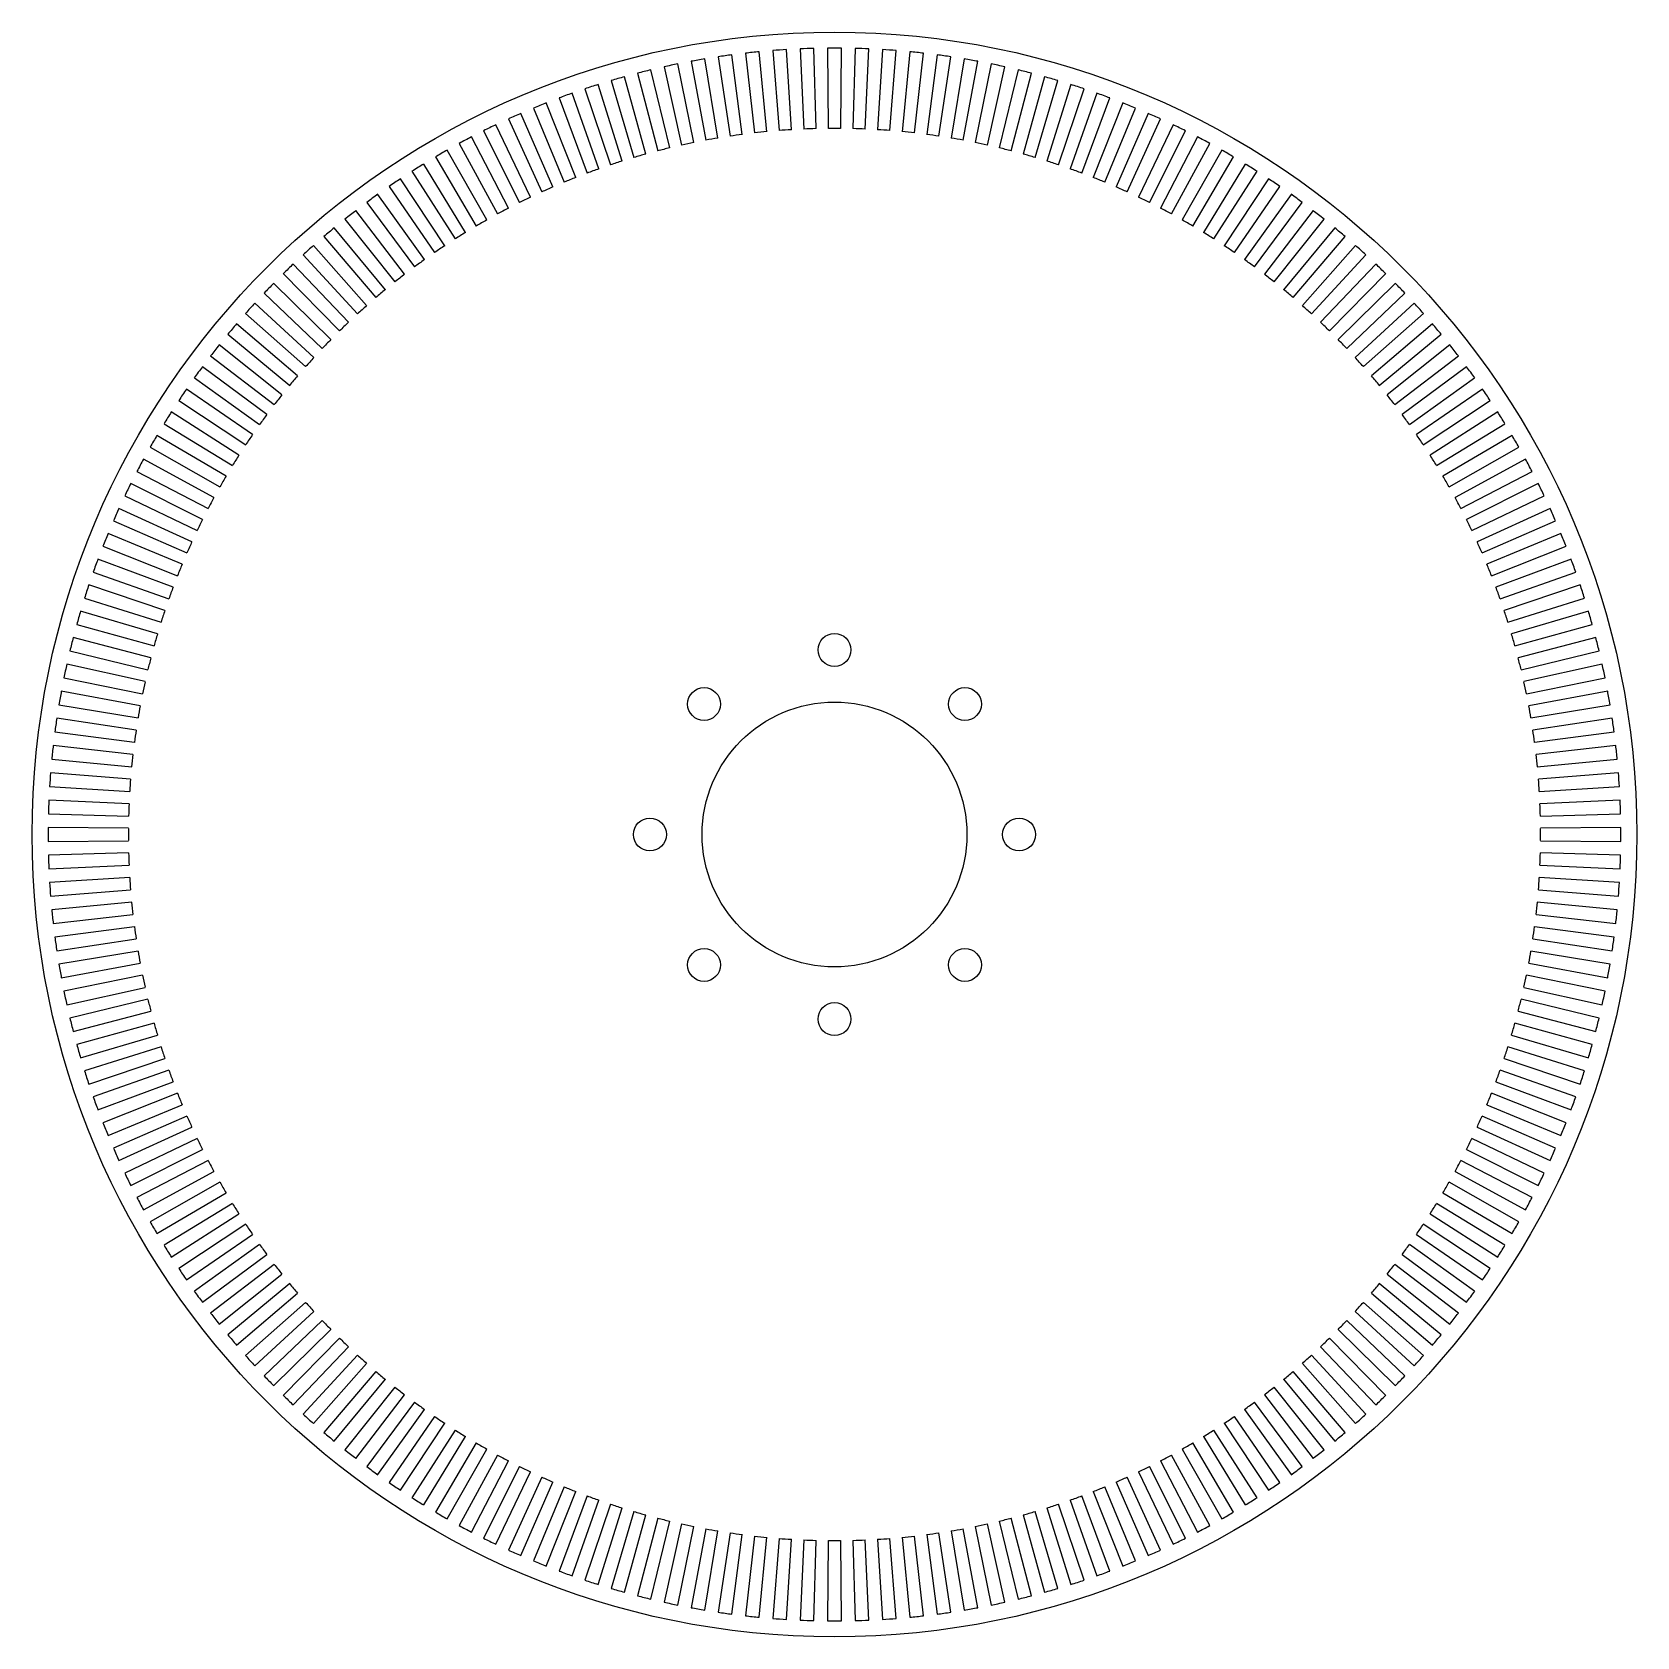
# Model space of a CAD drawing. Header units: millimetres. Extents: x -100 to 100, y -100 to 100.
import ezdxf

# ---------------------------------------------------------------- set-up
doc = ezdxf.new("R2010")
doc.units = ezdxf.units.MM

msp = doc.modelspace()

# ---------------------------------------------------------------- linework, layer by layer
at = {"color": 7, "linetype": 'Continuous', "lineweight": 25}
for p, q in [((-17.54, 86.23), (-19.54, 96.03)), ((-17.86, 96.36), (-16.04, 86.53)), ((-14.52, 86.79), (-16.17, 96.66)), ((-14.49, 96.92), (-13.01, 87.03)), ((-11.49, 87.25), (-12.79, 97.16)), ((-11.09, 97.37), (-9.96, 87.43)), ((-8.43, 87.59), (-9.39, 97.55)), ((-7.69, 97.7), (-6.9, 87.73)), ((-5.37, 87.84), (-5.98, 97.82)), ((-4.27, 97.91), (-3.84, 87.92)), ((-2.3, 87.97), (-2.57, 97.97)), ((-0.86, 98), (-0.77, 88)), ((0.77, 88), (0.86, 98)), ((2.57, 97.97), (2.3, 87.97)), ((3.84, 87.92), (4.27, 97.91)), ((5.98, 97.82), (5.37, 87.84)), ((6.9, 87.73), (7.69, 97.7)), ((9.39, 97.55), (8.43, 87.59)), ((9.96, 87.43), (11.09, 97.37)), ((12.79, 97.16), (11.49, 87.25)), ((13.01, 87.03), (14.49, 96.92)), ((16.17, 96.66), (14.52, 86.79)), ((16.04, 86.53), (17.86, 96.36)), ((19.54, 96.03), (17.54, 86.23)), ((-23.52, 84.8), (-26.19, 94.44)), ((-24.54, 94.88), (-22.03, 85.2)), ((-20.54, 85.57), (-22.88, 95.29)), ((-21.21, 95.68), (-19.05, 85.91)), ((19.05, 85.91), (21.21, 95.68)), ((22.88, 95.29), (20.54, 85.57)), ((22.03, 85.2), (24.54, 94.88)), ((26.19, 94.44), (23.52, 84.8)), ((-29.38, 82.95), (-32.71, 92.38)), ((-31.1, 92.94), (-27.92, 83.45)), ((-26.46, 83.93), (-29.47, 93.46)), ((-27.83, 93.96), (-24.99, 84.38)), ((24.99, 84.38), (27.83, 93.96)), ((29.47, 93.46), (26.46, 83.93)), ((27.92, 83.45), (31.1, 92.94)), ((32.71, 92.38), (29.38, 82.95)), ((-37.5, 90.54), (-33.68, 81.3)), ((-32.25, 81.88), (-35.92, 91.18)), ((-34.32, 91.79), (-30.82, 82.43)), ((30.82, 82.43), (34.32, 91.79)), ((35.92, 91.18), (32.25, 81.88)), ((33.68, 81.3), (37.5, 90.54)), ((-37.88, 79.43), (-42.19, 88.45)), ((-40.64, 89.18), (-36.49, 80.08)), ((-35.09, 80.7), (-39.08, 89.87)), ((39.08, 89.87), (35.09, 80.7)), ((36.49, 80.08), (40.64, 89.18)), ((42.19, 88.45), (37.88, 79.43)), ((-46.76, 86.12), (-41.99, 77.34)), ((-40.63, 78.06), (-45.25, 86.93)), ((-43.73, 87.7), (-39.27, 78.75)), ((39.27, 78.75), (43.73, 87.7)), ((45.25, 86.93), (40.63, 78.06)), ((41.99, 77.34), (46.76, 86.12)), ((-49.74, 84.44), (-44.66, 75.82)), ((-43.33, 76.59), (-48.26, 85.29)), ((48.26, 85.29), (43.33, 76.59)), ((44.66, 75.82), (49.74, 84.44)), ((-52.66, 82.65), (-47.28, 74.22)), ((-45.98, 75.03), (-51.2, 83.56)), ((51.2, 83.56), (45.98, 75.03)), ((47.28, 74.22), (52.66, 82.65)), ((-55.51, 80.76), (-49.84, 72.52)), ((-48.57, 73.38), (-54.09, 81.72)), ((54.09, 81.72), (48.57, 73.38)), ((49.84, 72.52), (55.51, 80.76)), ((-58.29, 78.78), (-52.34, 70.74)), ((-51.1, 71.64), (-56.91, 79.78)), ((56.91, 79.78), (51.1, 71.64)), ((52.34, 70.74), (58.29, 78.78)), ((-61.01, 76.7), (-54.78, 68.87)), ((-53.57, 69.82), (-59.66, 77.75)), ((59.66, 77.75), (53.57, 69.82)), ((54.78, 68.87), (61.01, 76.7)), ((-63.65, 74.52), (-57.15, 66.92)), ((-55.97, 67.9), (-62.34, 75.62)), ((62.34, 75.62), (55.97, 67.9)), ((57.15, 66.92), (63.65, 74.52)), ((-66.21, 72.25), (-59.45, 64.88)), ((-58.31, 65.91), (-64.94, 73.4)), ((64.94, 73.4), (58.31, 65.91)), ((59.45, 64.88), (66.21, 72.25)), ((-60.58, 63.83), (-67.46, 71.09)), ((67.46, 71.09), (60.58, 63.83)), ((-62.77, 61.68), (-69.9, 68.69)), ((-68.69, 69.9), (-61.68, 62.77)), ((61.68, 62.77), (68.69, 69.9)), ((69.9, 68.69), (62.77, 61.68)), ((-64.88, 59.45), (-72.25, 66.21)), ((-71.09, 67.46), (-63.83, 60.58)), ((63.83, 60.58), (71.09, 67.46)), ((72.25, 66.21), (64.88, 59.45)), ((-73.4, 64.94), (-65.91, 58.31)), ((65.91, 58.31), (73.4, 64.94)), ((-75.62, 62.34), (-67.9, 55.97)), ((-66.92, 57.15), (-74.52, 63.65)), ((74.52, 63.65), (66.92, 57.15)), ((67.9, 55.97), (75.62, 62.34)), ((-68.87, 54.78), (-76.7, 61.01)), ((76.7, 61.01), (68.87, 54.78)), ((-70.74, 52.34), (-78.78, 58.29)), ((-77.75, 59.66), (-69.82, 53.57)), ((69.82, 53.57), (77.75, 59.66)), ((78.78, 58.29), (70.74, 52.34)), ((-79.78, 56.91), (-71.64, 51.1)), ((71.64, 51.1), (79.78, 56.91)), ((-81.72, 54.09), (-73.38, 48.57)), ((-72.52, 49.84), (-80.76, 55.51)), ((80.76, 55.51), (72.52, 49.84)), ((73.38, 48.57), (81.72, 54.09)), ((-74.22, 47.28), (-82.65, 52.66)), ((82.65, 52.66), (74.22, 47.28)), ((-83.56, 51.2), (-75.03, 45.98)), ((75.03, 45.98), (83.56, 51.2)), ((-85.29, 48.26), (-76.59, 43.33)), ((-75.82, 44.66), (-84.44, 49.74)), ((84.44, 49.74), (75.82, 44.66)), ((76.59, 43.33), (85.29, 48.26)), ((-77.34, 41.99), (-86.12, 46.76)), ((86.12, 46.76), (77.34, 41.99)), ((-86.93, 45.25), (-78.06, 40.63)), ((78.06, 40.63), (86.93, 45.25)), ((-88.45, 42.19), (-79.43, 37.88)), ((-78.75, 39.27), (-87.7, 43.73)), ((87.7, 43.73), (78.75, 39.27)), ((79.43, 37.88), (88.45, 42.19)), ((-80.08, 36.49), (-89.18, 40.64)), ((89.18, 40.64), (80.08, 36.49)), ((-89.87, 39.08), (-80.7, 35.09)), ((80.7, 35.09), (89.87, 39.08)), ((-81.3, 33.68), (-90.54, 37.5)), ((90.54, 37.5), (81.3, 33.68)), ((-82.43, 30.82), (-91.79, 34.32)), ((-91.18, 35.92), (-81.88, 32.25)), ((81.88, 32.25), (91.18, 35.92)), ((91.79, 34.32), (82.43, 30.82)), ((-92.38, 32.71), (-82.95, 29.38)), ((82.95, 29.38), (92.38, 32.71)), ((-83.45, 27.92), (-92.94, 31.1)), ((92.94, 31.1), (83.45, 27.92)), ((-93.46, 29.47), (-83.93, 26.46)), ((83.93, 26.46), (93.46, 29.47)), ((-94.44, 26.19), (-84.8, 23.52)), ((-84.38, 24.99), (-93.96, 27.83)), ((93.96, 27.83), (84.38, 24.99)), ((84.8, 23.52), (94.44, 26.19)), ((-85.2, 22.03), (-94.88, 24.54)), ((94.88, 24.54), (85.2, 22.03)), ((-95.29, 22.88), (-85.57, 20.54)), ((85.57, 20.54), (95.29, 22.88)), ((-85.91, 19.05), (-95.68, 21.21)), ((95.68, 21.21), (85.91, 19.05)), ((-96.03, 19.54), (-86.23, 17.54)), ((86.23, 17.54), (96.03, 19.54)), ((-96.66, 16.17), (-86.79, 14.52)), ((-86.53, 16.04), (-96.36, 17.86)), ((96.36, 17.86), (86.53, 16.04)), ((86.79, 14.52), (96.66, 16.17)), ((-87.03, 13.01), (-96.92, 14.49)), ((96.92, 14.49), (87.03, 13.01)), ((-97.16, 12.79), (-87.25, 11.49)), ((87.25, 11.49), (97.16, 12.79)), ((-87.43, 9.96), (-97.37, 11.09)), ((97.37, 11.09), (87.43, 9.96)), ((-97.55, 9.39), (-87.59, 8.43)), ((87.59, 8.43), (97.55, 9.39)), ((-87.73, 6.9), (-97.7, 7.69)), ((97.7, 7.69), (87.73, 6.9)), ((-87.92, 3.84), (-97.91, 4.27)), ((-97.82, 5.98), (-87.84, 5.37)), ((87.84, 5.37), (97.82, 5.98)), ((97.91, 4.27), (87.92, 3.84)), ((-97.97, 2.57), (-87.97, 2.3)), ((87.97, 2.3), (97.97, 2.57)), ((-88, 0.77), (-98, 0.86)), ((98, 0.86), (88, 0.77)), ((-98, -0.86), (-88, -0.77)), ((88, -0.77), (98, -0.86)), ((-87.97, -2.3), (-97.97, -2.57)), ((-97.91, -4.27), (-87.92, -3.84)), ((87.92, -3.84), (97.91, -4.27)), ((97.97, -2.57), (87.97, -2.3)), ((-87.84, -5.37), (-97.82, -5.98)), ((97.82, -5.98), (87.84, -5.37)), ((-97.7, -7.69), (-87.73, -6.9)), ((87.73, -6.9), (97.7, -7.69)), ((-87.59, -8.43), (-97.55, -9.39)), ((-97.37, -11.09), (-87.43, -9.96)), ((87.43, -9.96), (97.37, -11.09)), ((97.55, -9.39), (87.59, -8.43)), ((-87.25, -11.49), (-97.16, -12.79)), ((97.16, -12.79), (87.25, -11.49)), ((-96.92, -14.49), (-87.03, -13.01)), ((87.03, -13.01), (96.92, -14.49)), ((-86.79, -14.52), (-96.66, -16.17)), ((96.66, -16.17), (86.79, -14.52)), ((-96.36, -17.86), (-86.53, -16.04)), ((-86.23, -17.54), (-96.03, -19.54)), ((96.03, -19.54), (86.23, -17.54)), ((86.53, -16.04), (96.36, -17.86)), ((-95.68, -21.21), (-85.91, -19.05)), ((85.91, -19.05), (95.68, -21.21)), ((-85.57, -20.54), (-95.29, -22.88)), ((95.29, -22.88), (85.57, -20.54)), ((-94.88, -24.54), (-85.2, -22.03)), ((-84.8, -23.52), (-94.44, -26.19)), ((94.44, -26.19), (84.8, -23.52)), ((85.2, -22.03), (94.88, -24.54)), ((-93.96, -27.83), (-84.38, -24.99)), ((84.38, -24.99), (93.96, -27.83)), ((-83.93, -26.46), (-93.46, -29.47)), ((-92.94, -31.1), (-83.45, -27.92)), ((83.45, -27.92), (92.94, -31.1)), ((93.46, -29.47), (83.93, -26.46)), ((-82.95, -29.38), (-92.38, -32.71)), ((92.38, -32.71), (82.95, -29.38)), ((-91.79, -34.32), (-82.43, -30.82)), ((82.43, -30.82), (91.79, -34.32)), ((-81.88, -32.25), (-91.18, -35.92)), ((-90.54, -37.5), (-81.3, -33.68)), ((81.3, -33.68), (90.54, -37.5)), ((91.18, -35.92), (81.88, -32.25)), ((-80.7, -35.09), (-89.87, -39.08)), ((89.87, -39.08), (80.7, -35.09)), ((-89.18, -40.64), (-80.08, -36.49)), ((-79.43, -37.88), (-88.45, -42.19)), ((88.45, -42.19), (79.43, -37.88)), ((80.08, -36.49), (89.18, -40.64)), ((-87.7, -43.73), (-78.75, -39.27)), ((78.75, -39.27), (87.7, -43.73)), ((-78.06, -40.63), (-86.93, -45.25)), ((-86.12, -46.76), (-77.34, -41.99)), ((77.34, -41.99), (86.12, -46.76)), ((86.93, -45.25), (78.06, -40.63)), ((-76.59, -43.33), (-85.29, -48.26)), ((85.29, -48.26), (76.59, -43.33)), ((-84.44, -49.74), (-75.82, -44.66)), ((-75.03, -45.98), (-83.56, -51.2)), ((83.56, -51.2), (75.03, -45.98)), ((75.82, -44.66), (84.44, -49.74)), ((-82.65, -52.66), (-74.22, -47.28)), ((74.22, -47.28), (82.65, -52.66)), ((-73.38, -48.57), (-81.72, -54.09)), ((-80.76, -55.51), (-72.52, -49.84)), ((72.52, -49.84), (80.76, -55.51)), ((81.72, -54.09), (73.38, -48.57)), ((-71.64, -51.1), (-79.78, -56.91)), ((79.78, -56.91), (71.64, -51.1)), ((-78.78, -58.29), (-70.74, -52.34)), ((-69.82, -53.57), (-77.75, -59.66)), ((77.75, -59.66), (69.82, -53.57)), ((70.74, -52.34), (78.78, -58.29)), ((-76.7, -61.01), (-68.87, -54.78)), ((-67.9, -55.97), (-75.62, -62.34)), ((75.62, -62.34), (67.9, -55.97)), ((68.87, -54.78), (76.7, -61.01)), ((-74.52, -63.65), (-66.92, -57.15)), ((66.92, -57.15), (74.52, -63.65)), ((-65.91, -58.31), (-73.4, -64.94)), ((-72.25, -66.21), (-64.88, -59.45)), ((64.88, -59.45), (72.25, -66.21)), ((73.4, -64.94), (65.91, -58.31)), ((-63.83, -60.58), (-71.09, -67.46)), ((-69.9, -68.69), (-62.77, -61.68)), ((62.77, -61.68), (69.9, -68.69)), ((71.09, -67.46), (63.83, -60.58)), ((-61.68, -62.77), (-68.69, -69.9)), ((-67.46, -71.09), (-60.58, -63.83)), ((60.58, -63.83), (67.46, -71.09)), ((68.69, -69.9), (61.68, -62.77)), ((-59.45, -64.88), (-66.21, -72.25)), ((-64.94, -73.4), (-58.31, -65.91)), ((58.31, -65.91), (64.94, -73.4)), ((66.21, -72.25), (59.45, -64.88)), ((-57.15, -66.92), (-63.65, -74.52)), ((-62.34, -75.62), (-55.97, -67.9)), ((55.97, -67.9), (62.34, -75.62)), ((63.65, -74.52), (57.15, -66.92)), ((-54.78, -68.87), (-61.01, -76.7)), ((-59.66, -77.75), (-53.57, -69.82)), ((53.57, -69.82), (59.66, -77.75)), ((61.01, -76.7), (54.78, -68.87)), ((-52.34, -70.74), (-58.29, -78.78)), ((-56.91, -79.78), (-51.1, -71.64)), ((51.1, -71.64), (56.91, -79.78)), ((58.29, -78.78), (52.34, -70.74)), ((-49.84, -72.52), (-55.51, -80.76)), ((-54.09, -81.72), (-48.57, -73.38)), ((48.57, -73.38), (54.09, -81.72)), ((55.51, -80.76), (49.84, -72.52)), ((-47.28, -74.22), (-52.66, -82.65)), ((-51.2, -83.56), (-45.98, -75.03)), ((-44.66, -75.82), (-49.74, -84.44)), ((49.74, -84.44), (44.66, -75.82)), ((45.98, -75.03), (51.2, -83.56)), ((52.66, -82.65), (47.28, -74.22)), ((-48.26, -85.29), (-43.33, -76.59)), ((-41.99, -77.34), (-46.76, -86.12)), ((46.76, -86.12), (41.99, -77.34)), ((43.33, -76.59), (48.26, -85.29)), ((-45.25, -86.93), (-40.63, -78.06)), ((-39.27, -78.75), (-43.73, -87.7)), ((-42.19, -88.45), (-37.88, -79.43)), ((37.88, -79.43), (42.19, -88.45)), ((43.73, -87.7), (39.27, -78.75)), ((40.63, -78.06), (45.25, -86.93)), ((-36.49, -80.08), (-40.64, -89.18)), ((-39.08, -89.87), (-35.09, -80.7)), ((-33.68, -81.3), (-37.5, -90.54)), ((-35.92, -91.18), (-32.25, -81.88)), ((32.25, -81.88), (35.92, -91.18)), ((37.5, -90.54), (33.68, -81.3)), ((35.09, -80.7), (39.08, -89.87)), ((40.64, -89.18), (36.49, -80.08)), ((-30.82, -82.43), (-34.32, -91.79)), ((-32.71, -92.38), (-29.38, -82.95)), ((-27.92, -83.45), (-31.1, -92.94)), ((-29.47, -93.46), (-26.46, -83.93)), ((26.46, -83.93), (29.47, -93.46)), ((31.1, -92.94), (27.92, -83.45)), ((29.38, -82.95), (32.71, -92.38)), ((34.32, -91.79), (30.82, -82.43)), ((-24.99, -84.38), (-27.83, -93.96)), ((-26.19, -94.44), (-23.52, -84.8)), ((-22.03, -85.2), (-24.54, -94.88)), ((-22.88, -95.29), (-20.54, -85.57)), ((-19.05, -85.91), (-21.21, -95.68)), ((21.21, -95.68), (19.05, -85.91)), ((20.54, -85.57), (22.88, -95.29)), ((24.54, -94.88), (22.03, -85.2)), ((23.52, -84.8), (26.19, -94.44)), ((27.83, -93.96), (24.99, -84.38)), ((-19.54, -96.03), (-17.54, -86.23)), ((-16.04, -86.53), (-17.86, -96.36)), ((-16.17, -96.66), (-14.52, -86.79)), ((-13.01, -87.03), (-14.49, -96.92)), ((-12.79, -97.16), (-11.49, -87.25)), ((-9.96, -87.43), (-11.09, -97.37)), ((-9.39, -97.55), (-8.43, -87.59)), ((-6.9, -87.73), (-7.69, -97.7)), ((-5.98, -97.82), (-5.37, -87.84)), ((-3.84, -87.92), (-4.27, -97.91)), ((-2.57, -97.97), (-2.3, -87.97)), ((-0.77, -88), (-0.86, -98)), ((0.86, -98), (0.77, -88)), ((2.3, -87.97), (2.57, -97.97)), ((4.27, -97.91), (3.84, -87.92)), ((5.37, -87.84), (5.98, -97.82)), ((7.69, -97.7), (6.9, -87.73)), ((8.43, -87.59), (9.39, -97.55)), ((11.09, -97.37), (9.96, -87.43)), ((11.49, -87.25), (12.79, -97.16)), ((14.49, -96.92), (13.01, -87.03)), ((14.52, -86.79), (16.17, -96.66)), ((17.86, -96.36), (16.04, -86.53)), ((17.54, -86.23), (19.54, -96.03))]:
    msp.add_line(p, q, dxfattribs=at)
for centre, radius in [((0, 0), 100), ((0, 23), 2.05), ((-16.26, 16.26), 2.05), ((16.26, 16.26), 2.05), ((0, 0), 16.5), ((-23, 0), 2.05), ((23, 0), 2.05), ((-16.26, -16.26), 2.05), ((16.26, -16.26), 2.05), ((0, -23), 2.05)]:
    msp.add_circle(centre, radius, dxfattribs=at)
for radius, start, end in [(98, 89.5, 90.5), (98, 101.5, 102.5), (98, 99.5, 100.5), (98, 97.5, 98.5), (98, 95.5, 96.5), (98, 93.5, 94.5), (98, 91.5, 92.5), (98, 87.5, 88.5), (98, 85.5, 86.5), (98, 83.5, 84.5), (98, 81.5, 82.5), (98, 79.5, 80.5), (98, 77.5, 78.5), (98, 105.5, 106.5), (98, 103.5, 104.5), (98, 75.5, 76.5), (98, 73.5, 74.5), (98, 109.5, 110.5), (98, 107.5, 108.5), (98, 71.5, 72.5), (98, 69.5, 70.5), (98, 111.5, 112.5), (98, 67.5, 68.5), (98, 115.5, 116.5), (98, 113.5, 114.5), (88, 89.5, 90.5), (98, 65.5, 66.5), (98, 63.5, 64.5), (98, 117.5, 118.5), (88, 101.5, 102.5), (88, 99.5, 100.5), (88, 97.5, 98.5), (88, 95.5, 96.5), (88, 93.5, 94.5), (88, 91.5, 92.5), (88, 87.5, 88.5), (88, 85.5, 86.5), (88, 83.5, 84.5), (88, 81.5, 82.5), (88, 79.5, 80.5), (88, 77.5, 78.5), (98, 61.5, 62.5), (98, 119.5, 120.5), (88, 105.5, 106.5), (88, 103.5, 104.5), (88, 75.5, 76.5), (88, 73.5, 74.5), (98, 59.5, 60.5), (98, 121.5, 122.5), (88, 109.5, 110.5), (88, 107.5, 108.5), (88, 71.5, 72.5), (88, 69.5, 70.5), (98, 57.5, 58.5), (98, 123.5, 124.5), (88, 113.5, 114.5), (88, 111.5, 112.5), (88, 67.5, 68.5), (88, 65.5, 66.5), (98, 55.5, 56.5), (98, 125.5, 126.5), (88, 117.5, 118.5), (88, 115.5, 116.5), (88, 63.5, 64.5), (88, 61.5, 62.5), (98, 53.5, 54.5), (98, 127.5, 128.5), (88, 119.5, 120.5), (88, 59.5, 60.5), (98, 51.5, 52.5), (98, 129.5, 130.5), (88, 121.5, 122.5), (88, 57.5, 58.5), (98, 49.5, 50.5), (98, 131.5, 132.5), (88, 123.5, 124.5), (88, 55.5, 56.5), (98, 47.5, 48.5), (98, 133.5, 134.5), (88, 125.5, 126.5), (88, 53.5, 54.5), (98, 45.5, 46.5), (98, 135.5, 136.5), (88, 127.5, 128.5), (88, 51.5, 52.5), (98, 43.5, 44.5), (98, 137.5, 138.5), (88, 129.5, 130.5), (88, 49.5, 50.5), (98, 41.5, 42.5), (88, 131.5, 132.5), (88, 47.5, 48.5), (98, 139.5, 140.5), (88, 133.5, 134.5), (88, 45.5, 46.5), (98, 39.5, 40.5), (98, 141.5, 142.5), (88, 135.5, 136.5), (88, 43.5, 44.5), (98, 37.5, 38.5), (98, 143.5, 144.5), (88, 137.5, 138.5), (88, 41.5, 42.5), (98, 35.5, 36.5), (88, 139.5, 140.5), (88, 39.5, 40.5), (98, 145.5, 146.5), (88, 141.5, 142.5), (88, 37.5, 38.5), (98, 33.5, 34.5), (98, 147.5, 148.5), (88, 143.5, 144.5), (88, 35.5, 36.5), (98, 31.5, 32.5), (98, 149.5, 150.5), (88, 145.5, 146.5), (88, 33.5, 34.5), (98, 29.5, 30.5), (98, 151.5, 152.5), (88, 147.5, 148.5), (88, 31.5, 32.5), (98, 27.5, 28.5), (88, 149.5, 150.5), (88, 29.5, 30.5), (98, 153.5, 154.5), (98, 25.5, 26.5), (98, 155.5, 156.5), (88, 151.5, 152.5), (88, 27.5, 28.5), (98, 23.5, 24.5), (88, 153.5, 154.5), (88, 25.5, 26.5), (98, 157.5, 158.5), (88, 155.5, 156.5), (88, 23.5, 24.5), (98, 21.5, 22.5), (98, 159.5, 160.5), (98, 19.5, 20.5), (88, 157.5, 158.5), (88, 21.5, 22.5), (98, 161.5, 162.5), (88, 159.5, 160.5), (88, 19.5, 20.5), (98, 17.5, 18.5), (98, 163.5, 164.5), (88, 161.5, 162.5), (88, 17.5, 18.5), (98, 15.5, 16.5), (98, 165.5, 166.5), (88, 163.5, 164.5), (88, 15.5, 16.5), (98, 13.5, 14.5), (88, 165.5, 166.5), (88, 13.5, 14.5), (98, 167.5, 168.5), (98, 11.5, 12.5), (88, 167.5, 168.5), (88, 11.5, 12.5), (98, 169.5, 170.5), (88, 169.5, 170.5), (88, 9.5, 10.5), (98, 9.5, 10.5), (98, 171.5, 172.5), (98, 7.5, 8.5), (88, 171.5, 172.5), (88, 7.5, 8.5), (98, 173.5, 174.5), (98, 5.5, 6.5), (88, 173.5, 174.5), (88, 5.5, 6.5), (98, 175.5, 176.5), (88, 175.5, 176.5), (88, 3.5, 4.5), (98, 3.5, 4.5), (98, 177.5, 178.5), (98, 1.5, 2.5), (88, 177.5, 178.5), (88, 1.5, 2.5), (98, 179.5, 180.5), (88, 179.5, 180.5), (88, 359.5, 0.5), (98, 359.5, 0.5), (98, 181.5, 182.5), (88, 181.5, 182.5), (88, 357.5, 358.5), (98, 357.5, 358.5), (98, 183.5, 184.5), (88, 183.5, 184.5), (88, 355.5, 356.5), (98, 355.5, 356.5), (98, 185.5, 186.5), (88, 185.5, 186.5), (88, 353.5, 354.5), (98, 353.5, 354.5), (88, 187.5, 188.5), (88, 351.5, 352.5), (98, 187.5, 188.5), (98, 351.5, 352.5), (88, 189.5, 190.5), (88, 349.5, 350.5), (98, 189.5, 190.5), (88, 191.5, 192.5), (88, 347.5, 348.5), (98, 349.5, 350.5), (98, 191.5, 192.5), (98, 347.5, 348.5), (88, 193.5, 194.5), (88, 345.5, 346.5), (98, 193.5, 194.5), (88, 195.5, 196.5), (88, 343.5, 344.5), (98, 345.5, 346.5), (98, 195.5, 196.5), (88, 197.5, 198.5), (88, 341.5, 342.5), (98, 343.5, 344.5), (98, 197.5, 198.5), (88, 199.5, 200.5), (88, 339.5, 340.5), (98, 341.5, 342.5), (98, 199.5, 200.5), (88, 201.5, 202.5), (88, 337.5, 338.5), (98, 339.5, 340.5), (98, 201.5, 202.5), (88, 203.5, 204.5), (88, 335.5, 336.5), (98, 337.5, 338.5), (88, 205.5, 206.5), (88, 333.5, 334.5), (98, 203.5, 204.5), (98, 335.5, 336.5), (88, 207.5, 208.5), (88, 331.5, 332.5), (98, 205.5, 206.5), (88, 209.5, 210.5), (88, 329.5, 330.5), (98, 333.5, 334.5), (98, 207.5, 208.5), (88, 211.5, 212.5), (88, 327.5, 328.5), (98, 331.5, 332.5), (98, 209.5, 210.5), (88, 213.5, 214.5), (88, 325.5, 326.5), (98, 329.5, 330.5), (98, 211.5, 212.5), (88, 215.5, 216.5), (88, 323.5, 324.5), (98, 327.5, 328.5), (88, 217.5, 218.5), (88, 321.5, 322.5), (98, 213.5, 214.5), (88, 219.5, 220.5), (88, 319.5, 320.5), (98, 325.5, 326.5), (98, 215.5, 216.5), (98, 323.5, 324.5), (98, 217.5, 218.5), (88, 221.5, 222.5), (88, 317.5, 318.5), (98, 321.5, 322.5), (88, 223.5, 224.5), (88, 315.5, 316.5), (98, 219.5, 220.5), (88, 225.5, 226.5), (88, 313.5, 314.5), (98, 319.5, 320.5), (98, 221.5, 222.5), (88, 227.5, 228.5), (88, 311.5, 312.5), (98, 317.5, 318.5), (98, 223.5, 224.5), (88, 229.5, 230.5), (88, 309.5, 310.5), (98, 315.5, 316.5), (98, 225.5, 226.5), (88, 231.5, 232.5), (88, 307.5, 308.5), (98, 313.5, 314.5), (88, 233.5, 234.5), (88, 305.5, 306.5), (98, 227.5, 228.5), (88, 235.5, 236.5), (88, 303.5, 304.5), (98, 311.5, 312.5), (98, 229.5, 230.5), (88, 237.5, 238.5), (88, 239.5, 240.5), (88, 299.5, 300.5), (88, 301.5, 302.5), (98, 309.5, 310.5), (98, 231.5, 232.5), (88, 241.5, 242.5), (88, 297.5, 298.5), (98, 307.5, 308.5), (98, 233.5, 234.5), (88, 243.5, 244.5), (88, 295.5, 296.5), (98, 305.5, 306.5), (98, 235.5, 236.5), (88, 245.5, 246.5), (88, 247.5, 248.5), (88, 291.5, 292.5), (88, 293.5, 294.5), (98, 303.5, 304.5), (98, 237.5, 238.5), (88, 249.5, 250.5), (88, 251.5, 252.5), (88, 287.5, 288.5), (88, 289.5, 290.5), (98, 301.5, 302.5), (98, 239.5, 240.5), (88, 253.5, 254.5), (88, 255.5, 256.5), (88, 257.5, 258.5), (88, 281.5, 282.5), (88, 283.5, 284.5), (88, 285.5, 286.5), (98, 299.5, 300.5), (98, 241.5, 242.5), (98, 243.5, 244.5), (88, 259.5, 260.5), (88, 261.5, 262.5), (88, 263.5, 264.5), (88, 265.5, 266.5), (88, 267.5, 268.5), (88, 269.5, 270.5), (88, 271.5, 272.5), (88, 273.5, 274.5), (88, 275.5, 276.5), (88, 277.5, 278.5), (88, 279.5, 280.5), (98, 295.5, 296.5), (98, 297.5, 298.5), (98, 245.5, 246.5), (98, 293.5, 294.5), (98, 247.5, 248.5), (98, 249.5, 250.5), (98, 289.5, 290.5), (98, 291.5, 292.5), (98, 251.5, 252.5), (98, 253.5, 254.5), (98, 285.5, 286.5), (98, 287.5, 288.5), (98, 255.5, 256.5), (98, 257.5, 258.5), (98, 281.5, 282.5), (98, 283.5, 284.5), (98, 259.5, 260.5), (98, 261.5, 262.5), (98, 263.5, 264.5), (98, 265.5, 266.5), (98, 267.5, 268.5), (98, 269.5, 270.5), (98, 271.5, 272.5), (98, 273.5, 274.5), (98, 275.5, 276.5), (98, 277.5, 278.5), (98, 279.5, 280.5)]:
    msp.add_arc((0, 0), radius, start, end, dxfattribs=at)

doc.saveas('drawing.dxf')
